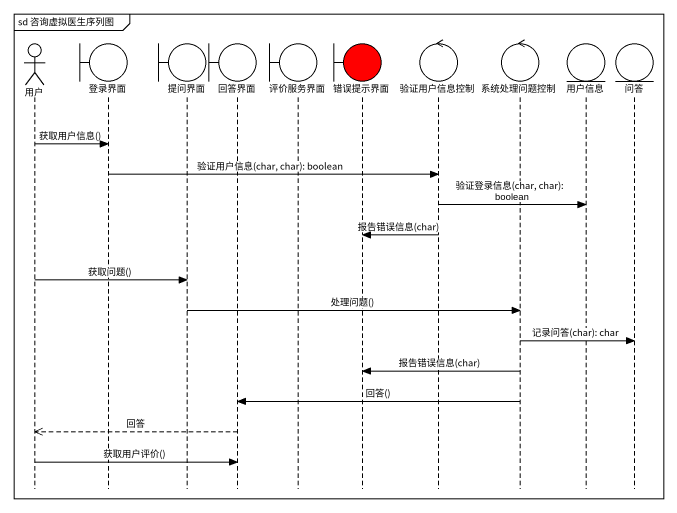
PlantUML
@startuml
mainframe sd 咨询虚拟医生序列图
hide footbox
actor 用户
boundary 登录界面
boundary 提问界面
boundary 回答界面
boundary 评价服务界面
boundary 错误提示界面 #FF0000
control 验证用户信息控制
control 系统处理问题控制
entity 用户信息
entity 问答

用户 -> 登录界面 : 获取用户信息()
登录界面 -> 验证用户信息控制 : 验证用户信息(char, char): boolean
验证用户信息控制 -> 用户信息 : 验证登录信息(char, char): boolean
验证用户信息控制 -> 错误提示界面 : 报告错误信息(char)
用户 -> 提问界面 : 获取问题()
提问界面 -> 系统处理问题控制 : 处理问题()
系统处理问题控制 -> 问答 : 记录问答(char): char
系统处理问题控制 -> 错误提示界面 : 报告错误信息(char)
系统处理问题控制 -> 回答界面 : 回答()
回答界面 -->> 用户 : 回答
用户 -> 回答界面 : 获取用户评价()
@enduml
